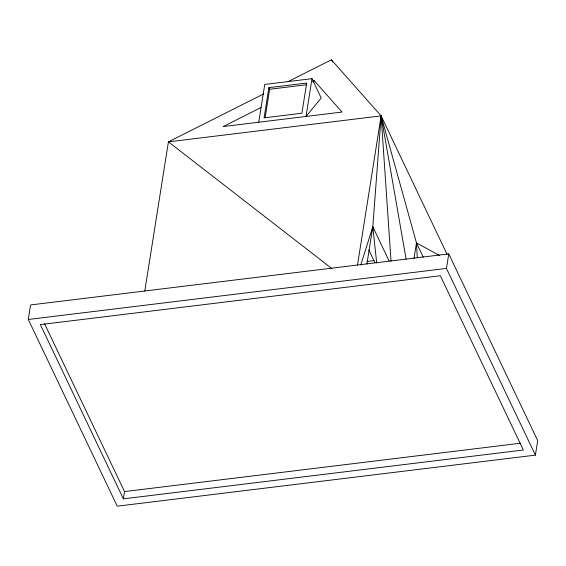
<?xml version="1.0" encoding="UTF-8"?>
<svg xmlns="http://www.w3.org/2000/svg" width="566" height="566" viewBox="0 0 566 566"><rect width="100%" height="100%" fill="white"/><g stroke="black" fill="none" stroke-linecap="round" stroke-linejoin="round"><path stroke-width="0.85" d="M366.902 264.039L372.81 226.754L381.13 115.874L331.414 59.819L288.108 81.617M28.3 319.479L30.599 304.947L448.76 253.886L537.7 440.589L535.401 455.121L117.24 506.181L28.3 319.479L446.461 268.418L535.401 455.121M144.797 290.945L168.42 141.861L263.699 93.906M123.367 498.851L40.356 324.594L440.334 275.748L523.345 450.005L123.367 498.851L124.52 491.585L44.537 323.688M258.754 122.221L264.739 84.44L312.007 78.667L321.226 98.024L306.022 116.447L312.007 78.667M268.864 87.638L264.081 117.862L301.897 113.242L306.68 83.025L268.864 87.638L269.635 89.258L265.121 117.756M357.514 264.973L381.13 115.874L168.42 141.861L331.853 268.567M414.008 258.443L416.47 242.906L381.13 115.874L391.021 261.216M446.461 268.418L448.76 253.886M360.754 265.072L372.81 226.754L389.054 260.862M372.237 228.416L372.81 226.754M313.139 82.063L314.25 80.712L342.041 112.047L223.16 126.572L260.855 107.597M312.68 81.504L314.25 80.712M269.635 89.258L306.595 84.744M367.058 261.457L374.048 260.601M124.52 491.585L520.112 443.277M439.676 255.599L416.47 242.906L423.255 257.141M331.414 59.819L332.766 62.097M447.098 254.353L381.13 115.874L406.098 259.157M368.841 249.903L374.89 262.596M372.902 227.624L376.694 263.034M416.519 243.776L417.312 257.721"/></g></svg>
